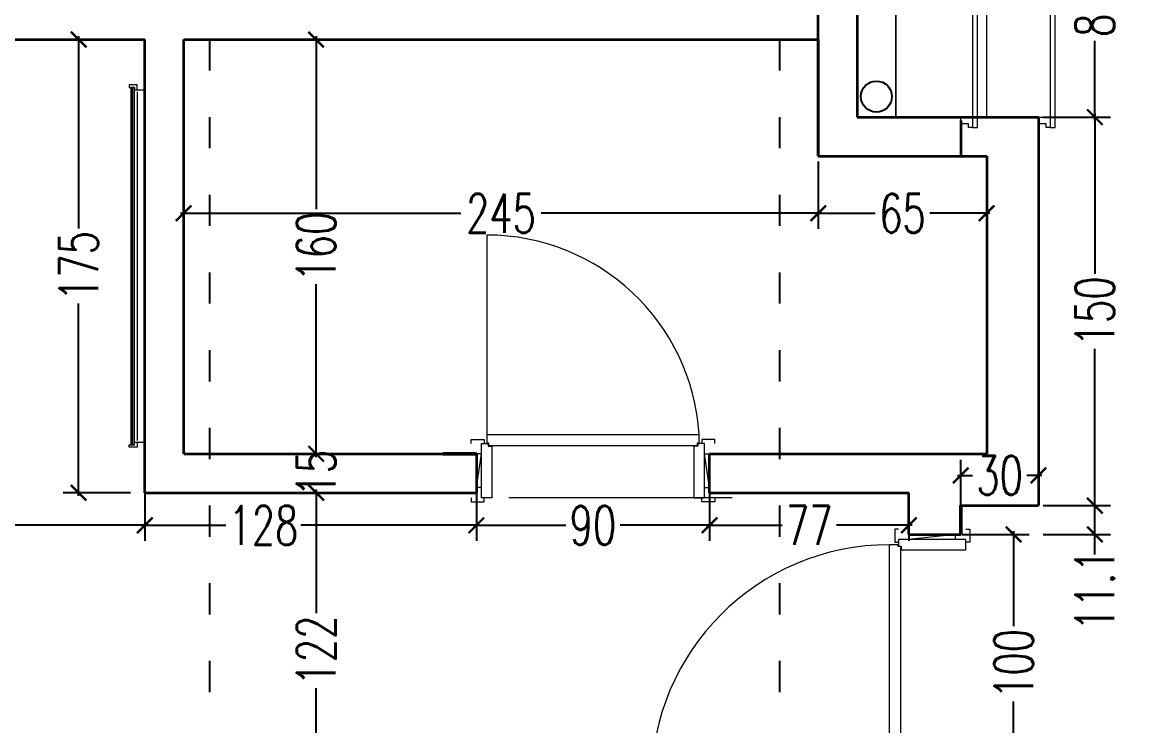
# Model space of a CAD drawing. Header units: centimetres. Extents: x -3207095 to 15275363, y -32656 to 4798027.
# Drawn here: x 690689.6 to 691120.2, y 4437308.7 to 4437580.4 of the extents above; entities that cross this region are included whole.
import ezdxf

# ---------------------------------------------------------------- set-up
doc = ezdxf.new("R2010")
doc.units = ezdxf.units.CM
doc.linetypes.add('ACAD_ISO03W100', pattern=[30, 12, -18])
doc.linetypes.add('DUZ', pattern=[500, 500])
doc.layers.get('0').update_dxf_attribs({"color": 1, "linetype": 'DUZ'})
for name, color, linetype in [('0 MC MAHAL', 94, 'Continuous'), ('DIM', 1, 'DUZ'), ('TESİSAT', 57, 'Continuous')]:
    doc.layers.add(name, color=color, linetype=linetype)
for name, color, linetype, lineweight in [('DUV', 220, 'Continuous', 50), ('DUVAR', 7, 'Continuous', 35), ('FE_MOBTEF.2', 33, 'Continuous', 18), ('iç duvar', 7, 'Continuous', 50), ('KAPEN', 151, 'Continuous', 9)]:
    doc.layers.add(name, color=color, linetype=linetype, lineweight=lineweight)
doc.styles.add('DIM', font='ROMANSTW.SHX', dxfattribs={"width": 0.7})
doc.dimstyles.new('1_100', dxfattribs={"dimtxt": 15, "dimasz": 6, "dimexe": 6, "dimexo": 0, "dimgap": 2, "dimtad": 0, "dimdec": 1, "dimzin": 11, "dimdsep": 46, "dimtxsty": 'DIM', "dimblk": 'ARCHTICK', "dimcen": 3, "dimdle": 1.25, "dimclrt": 2, "dimadec": 0, "dimazin": 0, "dimtfac": 1.25, "dimtdec": 1, "dimtix": 1, "dimtofl": 0, "dimtmove": 1, "dimatfit": 3, "dimldrblk": 'ARCHTICK', "dimfxl": 20, "dimfxlon": 1, "dimtolj": 1, "dimtzin": 0, "dimarcsym": 0})

# ---------------------------------------------------------------- blocks, each defined once
blk = doc.blocks.new('new block')
at = {"layer": 'KAPEN'}
for p, q in [((105202.0528, 48261.8596), (105202.0198, 48261.8596)), ((105202.0528, 48261.8526), (105202.0528, 48261.8596)), ((105202.0628, 48261.8526), (105202.0528, 48261.8526)), ((105202.0628, 48261.0466), (105202.0628, 48261.8526)), ((105201.2498, 48261.0396), (105202.0528, 48261.0396)), ((105202.0528, 48261.0466), (105202.0628, 48261.0466)), ((105202.0528, 48261.0396), (105202.0528, 48261.0466))]:
    blk.add_line(p, q, dxfattribs=at)
for points in [[(105202.0548, 48261.9196), (105202.0398, 48261.9196), (105202.0398, 48261.8696), (105202.0548, 48261.8696)], [(105202.2248, 48261.8796), (105202.2248, 48261.8996), (105202.0948, 48261.8796), (105202.0948, 48261.8996)], [(105202.2648, 48261.9196), (105202.2798, 48261.9196), (105202.2798, 48261.8696), (105202.2648, 48261.8696)], [(105202.0198, 48261.0396), (105202.0198, 48261.8596)], [(105202.0548, 48260.9796), (105202.0398, 48260.9796), (105202.0398, 48261.0296), (105202.0548, 48261.0296)], [(105202.2648, 48260.9796), (105202.2798, 48260.9796), (105202.2798, 48261.0296), (105202.2648, 48261.0296)], [(105202.2248, 48261.0196), (105202.2248, 48260.9996), (105202.0948, 48261.0196), (105202.0948, 48260.9996)]]:
    blk.add_lwpolyline(points, dxfattribs=at)
for points in [[(105202.0548, 48261.8796), (105202.0548, 48261.8546), (105202.0648, 48261.8546), (105202.0648, 48261.8396), (105202.2648, 48261.8396), (105202.2648, 48261.8796)], [(105202.0548, 48261.0196), (105202.0548, 48261.0446), (105202.0648, 48261.0446), (105202.0648, 48261.0596), (105202.2648, 48261.0596), (105202.2648, 48261.0196)]]:
    blk.add_lwpolyline(points, close=True, dxfattribs=at)
blk.add_arc((105202.0715, 48261.0396), 0.8216, 93.6023, 180, dxfattribs=at)
blk = doc.blocks.new('K210')
for p, q in [((0.04, 0.985), (0.04, 0.032)), ((0.96, 0.032), (0.96, 0.065)), ((0.04, 0.032), (0.047, 0.032)), ((0.047, 0.032), (0.047, 0.022)), ((0.047, 0.022), (0.953, 0.022)), ((0.953, 0.032), (0.96, 0.032)), ((0.953, 0.022), (0.953, 0.032))]:
    blk.add_line(p, q)
for points in [[(-0.02, 0.03), (-0.02, 0.045), (0.03, 0.045), (0.03, 0.03)], [(0.04, 0.065), (0.96, 0.065)], [(1.02, 0.03), (1.02, 0.045), (0.97, 0.045), (0.97, 0.03)], [(0.02, -0.19), (0, -0.19), (0.02, -0.01), (0, -0.01)], [(0.98, -0.19), (1, -0.19), (0.98, -0.01), (1, -0.01)], [(-0.02, -0.23), (-0.02, -0.245), (0.03, -0.245), (0.03, -0.23)], [(1.02, -0.23), (1.02, -0.245), (0.97, -0.245), (0.97, -0.23)]]:
    blk.add_lwpolyline(points)
for points in [[(0.02, 0.03), (0.045, 0.03), (0.045, 0.02), (0.06, 0.02), (0.06, -0.23), (0.02, -0.23)], [(0.98, 0.03), (0.955, 0.03), (0.955, 0.02), (0.94, 0.02), (0.94, -0.23), (0.98, -0.23)]]:
    blk.add_lwpolyline(points, close=True)
blk.add_arc((0.04, 0.065), 0.92, 0, 90)
blk = doc.blocks.new('rgtkjıtdkfgölv')
at = {"layer": 'FE_MOBTEF.2'}
for p, q in [((104445.9079, 48877.9319), (104445.8879, 48877.9319)), ((104445.8879, 48877.9319), (104445.8879, 48877.9019)), ((104445.9076, 48877.9319), (104445.9076, 48877.9619)), ((104445.9079, 48877.9219), (104445.9079, 48877.9319)), ((104447.2612, 48877.9319), (104445.9143, 48877.9319)), ((104447.2679, 48877.9319), (104447.2679, 48877.9619)), ((104447.2679, 48877.9319), (104447.2879, 48877.9319)), ((104447.2679, 48877.9219), (104447.2679, 48877.9319)), ((104447.2879, 48877.9319), (104447.2879, 48877.9019)), ((104445.8879, 48877.9019), (104445.8979, 48877.9019)), ((104445.8979, 48877.9139), (104445.8979, 48877.9219)), ((104445.8979, 48877.9219), (104447.2779, 48877.9219)), ((104445.8979, 48877.9219), (104445.9079, 48877.9219)), ((104445.8979, 48877.9019), (104445.8979, 48877.9219)), ((104445.8979, 48877.9079), (104445.8979, 48877.9139)), ((104445.8979, 48877.9139), (104447.2779, 48877.9139)), ((104447.2779, 48877.9139), (104445.8979, 48877.9139)), ((104447.2779, 48877.9079), (104445.8979, 48877.9079)), ((104447.2779, 48877.9219), (104447.2679, 48877.9219)), ((104447.2779, 48877.9019), (104447.2779, 48877.9219)), ((104447.2779, 48877.9219), (104447.2779, 48877.9139)), ((104447.2779, 48877.9139), (104447.2779, 48877.9079)), ((104447.2879, 48877.9019), (104447.2779, 48877.9019))]:
    blk.add_line(p, q, dxfattribs=at)
blk = doc.blocks.new('_ArchTick')
at = {"color": 0, "linetype": 'ByBlock', "const_width": 0.15}
blk.add_lwpolyline([(-0.5, -0.5), (0.5, 0.5)], dxfattribs=at)
blk = doc.blocks.new('*D4764')
at = {"layer": 'Defpoints', "color": 0, "linetype": 'Continuous', "lineweight": 5, "transparency": 16777216}
for p in [(691256.93, 4439776.56), (691076.93, 4439758.74), (691256.93, -32656.41)]:
    blk.add_point(p, dxfattribs=at)
at = {"layer": 'DIM', "color": 0, "linetype": 'Continuous', "lineweight": -2, "transparency": 16777216}
for p, q in [((691076.93, 4439758.74), (691076.93, 4439782.56)), ((691256.93, 4439756.56), (691256.93, 4439782.56)), ((691075.68, 4439776.56), (691152.43, 4439776.56)), ((691258.18, 4439776.56), (691181.43, 4439776.56))]:
    blk.add_line(p, q, dxfattribs=at)
at = {"layer": 'DIM', "color": 0, "linetype": 'Continuous', "lineweight": -2, "transparency": 16777216, "xscale": 6, "yscale": 6, "zscale": 6, "rotation": 180}
blk.add_blockref('_ArchTick', (691076.93, 4439776.56), dxfattribs=at)
at = {"layer": 'DIM', "color": 0, "linetype": 'Continuous', "lineweight": -2, "transparency": 16777216, "xscale": 6, "yscale": 6, "zscale": 6}
blk.add_blockref('_ArchTick', (691256.93, 4439776.56), dxfattribs=at)
at = {"layer": 'DIM', "color": 2, "linetype": 'Continuous', "lineweight": 5, "transparency": 16777216, "insert": (691166.93, 4439776.56), "char_height": 15, "attachment_point": 5, "style": 'DIM'}
blk.add_mtext('\\A1;180', dxfattribs=at)
blk = doc.blocks.new('*D5763')
at = {"layer": 'Defpoints', "color": 0, "linetype": 'Continuous', "lineweight": 5, "transparency": 16777216}
for p in [(691051.93, 4437382.63), (691072.34, 4437382.63), (691051.93, 4437282.63)]:
    blk.add_point(p, dxfattribs=at)
at = {"layer": 'DIM', "color": 0, "linetype": 'Continuous', "lineweight": -2, "transparency": 16777216}
for p, q in [((691052.34, 4437382.63), (691078.34, 4437382.63)), ((691072.34, 4437383.88), (691072.34, 4437347.13)), ((691072.34, 4437281.38), (691072.34, 4437318.13)), ((691052.34, 4437282.63), (691078.34, 4437282.63))]:
    blk.add_line(p, q, dxfattribs=at)
at = {"layer": 'DIM', "color": 0, "linetype": 'Continuous', "lineweight": -2, "transparency": 16777216, "xscale": 6, "yscale": 6, "zscale": 6}
for p, rotation in [((691072.34, 4437382.63), 90), ((691072.34, 4437282.63), 270)]:
    blk.add_blockref('_ArchTick', p, dxfattribs=dict(at, rotation=rotation))
at = {"layer": 'DIM', "color": 2, "linetype": 'Continuous', "lineweight": 5, "transparency": 16777216, "insert": (691072.34, 4437332.63), "char_height": 15, "attachment_point": 5, "rotation": 90, "style": 'DIM'}
blk.add_mtext('\\A1;100', dxfattribs=at)
blk = doc.blocks.new('*D5764')
at = {"layer": 'Defpoints', "color": 0, "linetype": 'Continuous', "lineweight": 5, "transparency": 16777216}
for p in [(691081.93, 4437543.74), (691103.7, 4437543.74), (691081.93, 4437393.74)]:
    blk.add_point(p, dxfattribs=at)
at = {"layer": 'DIM', "color": 0, "linetype": 'Continuous', "lineweight": -2, "transparency": 16777216}
for p, q in [((691083.7, 4437543.74), (691109.7, 4437543.74)), ((691103.7, 4437544.99), (691103.7, 4437483.24)), ((691103.7, 4437392.49), (691103.7, 4437454.24)), ((691083.7, 4437393.74), (691109.7, 4437393.74))]:
    blk.add_line(p, q, dxfattribs=at)
at = {"layer": 'DIM', "color": 0, "linetype": 'Continuous', "lineweight": -2, "transparency": 16777216, "xscale": 6, "yscale": 6, "zscale": 6}
for p, rotation in [((691103.7, 4437543.74), 90), ((691103.7, 4437393.74), 270)]:
    blk.add_blockref('_ArchTick', p, dxfattribs=dict(at, rotation=rotation))
at = {"layer": 'DIM', "color": 2, "linetype": 'Continuous', "lineweight": 5, "transparency": 16777216, "insert": (691103.7, 4437468.74), "char_height": 15, "attachment_point": 5, "rotation": 90, "style": 'DIM'}
blk.add_mtext('\\A1;150', dxfattribs=at)
blk = doc.blocks.new('*D5765')
at = {"layer": 'Defpoints', "color": 0, "linetype": 'Continuous', "lineweight": 5, "transparency": 16777216}
for p in [(691081.93, 4437623.74), (691103.7, 4437623.74), (691081.93, 4437543.74)]:
    blk.add_point(p, dxfattribs=at)
at = {"layer": 'DIM', "color": 0, "linetype": 'Continuous', "lineweight": -2, "transparency": 16777216}
for p, q in [((691083.7, 4437623.74), (691109.7, 4437623.74)), ((691103.7, 4437624.99), (691103.7, 4437594.24)), ((691103.7, 4437542.49), (691103.7, 4437573.24)), ((691083.7, 4437543.74), (691109.7, 4437543.74))]:
    blk.add_line(p, q, dxfattribs=at)
at = {"layer": 'DIM', "color": 0, "linetype": 'Continuous', "lineweight": -2, "transparency": 16777216, "xscale": 6, "yscale": 6, "zscale": 6}
for p, rotation in [((691103.7, 4437623.74), 90), ((691103.7, 4437543.74), 270)]:
    blk.add_blockref('_ArchTick', p, dxfattribs=dict(at, rotation=rotation))
at = {"layer": 'DIM', "color": 2, "linetype": 'Continuous', "lineweight": 5, "transparency": 16777216, "insert": (691103.7, 4437583.74), "char_height": 15, "attachment_point": 5, "rotation": 90, "style": 'DIM'}
blk.add_mtext('\\A1;80', dxfattribs=at)
blk = doc.blocks.new('*D5768')
at = {"layer": 'Defpoints', "color": 0, "linetype": 'Continuous', "lineweight": 5, "transparency": 16777216}
for p in [(691078.34, 4437393.74), (691103.7, 4437393.74), (691078.34, 4437382.63)]:
    blk.add_point(p, dxfattribs=at)
at = {"layer": 'DIM', "color": 0, "linetype": 'Continuous', "lineweight": -2, "transparency": 16777216}
for p, q in [((691103.7, 4437381.38), (691103.7, 4437394.99)), ((691083.7, 4437393.74), (691109.7, 4437393.74)), ((691083.7, 4437382.63), (691109.7, 4437382.63)), ((691103.7, 4437374.86), (691103.7, 4437382.63))]:
    blk.add_line(p, q, dxfattribs=at)
at = {"layer": 'DIM', "color": 0, "linetype": 'Continuous', "lineweight": -2, "transparency": 16777216, "xscale": 6, "yscale": 6, "zscale": 6}
for p, rotation in [((691103.7, 4437393.74), 90), ((691103.7, 4437382.63), 270)]:
    blk.add_blockref('_ArchTick', p, dxfattribs=dict(at, rotation=rotation))
at = {"layer": 'DIM', "color": 2, "linetype": 'Continuous', "lineweight": 5, "transparency": 16777216, "insert": (691103.7, 4437361.11), "char_height": 15, "attachment_point": 5, "rotation": 90, "style": 'DIM'}
blk.add_mtext('\\A1;11.1', dxfattribs=at)
blk = doc.blocks.new('*D4860')
at = {"layer": 'Defpoints', "color": 0, "linetype": 'Continuous', "lineweight": 5, "transparency": 16777216}
for p in [(691081.93, 4437405.42), (691051.93, 4437393.74), (691081.93, 4437393.74)]:
    blk.add_point(p, dxfattribs=at)
at = {"layer": 'DIM', "color": 0, "linetype": 'Continuous', "lineweight": -2, "transparency": 16777216}
for p, q in [((691051.93, 4437393.74), (691051.93, 4437411.42)), ((691081.93, 4437393.74), (691081.93, 4437411.42)), ((691050.68, 4437405.42), (691056.43, 4437405.42)), ((691083.18, 4437405.42), (691077.43, 4437405.42))]:
    blk.add_line(p, q, dxfattribs=at)
at = {"layer": 'DIM', "color": 0, "linetype": 'Continuous', "lineweight": -2, "transparency": 16777216, "xscale": 6, "yscale": 6, "zscale": 6, "rotation": 180}
blk.add_blockref('_ArchTick', (691051.93, 4437405.42), dxfattribs=at)
at = {"layer": 'DIM', "color": 0, "linetype": 'Continuous', "lineweight": -2, "transparency": 16777216, "xscale": 6, "yscale": 6, "zscale": 6}
blk.add_blockref('_ArchTick', (691081.93, 4437405.42), dxfattribs=at)
at = {"layer": 'DIM', "color": 2, "linetype": 'Continuous', "lineweight": 5, "transparency": 16777216, "insert": (691066.93, 4437405.42), "char_height": 15, "attachment_point": 5, "style": 'DIM'}
blk.add_mtext('\\A1;30', dxfattribs=at)
blk = doc.blocks.new('*D5798')
at = {"layer": 'Defpoints', "color": 0, "linetype": 'Continuous', "lineweight": 5, "transparency": 16777216}
for p in [(690786.93, 4437398.74), (690803.08, 4437398.74), (690786.93, 4437276.74)]:
    blk.add_point(p, dxfattribs=at)
at = {"layer": 'DIM', "color": 0, "linetype": 'Continuous', "lineweight": -2, "transparency": 16777216}
for p, q in [((690803.08, 4437399.99), (690803.08, 4437352.24)), ((690786.93, 4437398.74), (690809.08, 4437398.74)), ((690803.08, 4437275.49), (690803.08, 4437323.24)), ((690786.93, 4437276.74), (690809.08, 4437276.74))]:
    blk.add_line(p, q, dxfattribs=at)
at = {"layer": 'DIM', "color": 0, "linetype": 'Continuous', "lineweight": -2, "transparency": 16777216, "xscale": 6, "yscale": 6, "zscale": 6}
for p, rotation in [((690803.08, 4437398.74), 90), ((690803.08, 4437276.74), 270)]:
    blk.add_blockref('_ArchTick', p, dxfattribs=dict(at, rotation=rotation))
at = {"layer": 'DIM', "color": 2, "linetype": 'Continuous', "lineweight": 5, "transparency": 16777216, "insert": (690803.08, 4437337.74), "char_height": 15, "attachment_point": 5, "rotation": 90, "style": 'DIM'}
blk.add_mtext('\\A1;122', dxfattribs=at)
blk = doc.blocks.new('*D5803')
at = {"layer": 'Defpoints', "color": 0, "linetype": 'Continuous', "lineweight": 5, "transparency": 16777216}
for p in [(690954.93, 4437398.74), (691031.93, 4437394.73), (690954.93, 4437386.14)]:
    blk.add_point(p, dxfattribs=at)
at = {"layer": 'DIM', "color": 0, "linetype": 'Continuous', "lineweight": -2, "transparency": 16777216}
for p, q in [((690954.93, 4437398.74), (690954.93, 4437380.14)), ((691031.93, 4437394.73), (691031.93, 4437380.14)), ((690953.68, 4437386.14), (690982.93, 4437386.14)), ((691033.18, 4437386.14), (691003.93, 4437386.14))]:
    blk.add_line(p, q, dxfattribs=at)
at = {"layer": 'DIM', "color": 0, "linetype": 'Continuous', "lineweight": -2, "transparency": 16777216, "xscale": 6, "yscale": 6, "zscale": 6, "rotation": 180}
blk.add_blockref('_ArchTick', (690954.93, 4437386.14), dxfattribs=at)
at = {"layer": 'DIM', "color": 0, "linetype": 'Continuous', "lineweight": -2, "transparency": 16777216, "xscale": 6, "yscale": 6, "zscale": 6}
blk.add_blockref('_ArchTick', (691031.93, 4437386.14), dxfattribs=at)
at = {"layer": 'DIM', "color": 2, "linetype": 'Continuous', "lineweight": 5, "transparency": 16777216, "insert": (690993.43, 4437386.14), "char_height": 15, "attachment_point": 5, "style": 'DIM'}
blk.add_mtext('\\A1;77', dxfattribs=at)
blk = doc.blocks.new('*D5804')
at = {"layer": 'Defpoints', "color": 0, "linetype": 'Continuous', "lineweight": 5, "transparency": 16777216}
for p in [(690864.93, 4437398.74), (690954.93, 4437398.74), (690864.93, 4437386.14)]:
    blk.add_point(p, dxfattribs=at)
at = {"layer": 'DIM', "color": 0, "linetype": 'Continuous', "lineweight": -2, "transparency": 16777216}
for p, q in [((690864.93, 4437398.74), (690864.93, 4437380.14)), ((690954.93, 4437398.74), (690954.93, 4437380.14)), ((690863.68, 4437386.14), (690899.43, 4437386.14)), ((690956.18, 4437386.14), (690920.43, 4437386.14))]:
    blk.add_line(p, q, dxfattribs=at)
at = {"layer": 'DIM', "color": 0, "linetype": 'Continuous', "lineweight": -2, "transparency": 16777216, "xscale": 6, "yscale": 6, "zscale": 6, "rotation": 180}
blk.add_blockref('_ArchTick', (690864.93, 4437386.14), dxfattribs=at)
at = {"layer": 'DIM', "color": 0, "linetype": 'Continuous', "lineweight": -2, "transparency": 16777216, "xscale": 6, "yscale": 6, "zscale": 6}
blk.add_blockref('_ArchTick', (690954.93, 4437386.14), dxfattribs=at)
at = {"layer": 'DIM', "color": 2, "linetype": 'Continuous', "lineweight": 5, "transparency": 16777216, "insert": (690909.93, 4437386.14), "char_height": 15, "attachment_point": 5, "style": 'DIM'}
blk.add_mtext('\\A1;90', dxfattribs=at)
blk = doc.blocks.new('*D5805')
at = {"layer": 'Defpoints', "color": 0, "linetype": 'Continuous', "lineweight": 5, "transparency": 16777216}
for p in [(690736.93, 4437398.74), (690864.93, 4437398.74), (690736.93, 4437386.14)]:
    blk.add_point(p, dxfattribs=at)
at = {"layer": 'DIM', "color": 0, "linetype": 'Continuous', "lineweight": -2, "transparency": 16777216}
for p, q in [((690736.93, 4437398.74), (690736.93, 4437380.14)), ((690864.93, 4437398.74), (690864.93, 4437380.14)), ((690735.68, 4437386.14), (690768.19, 4437386.14)), ((690866.18, 4437386.14), (690797.19, 4437386.14))]:
    blk.add_line(p, q, dxfattribs=at)
at = {"layer": 'DIM', "color": 0, "linetype": 'Continuous', "lineweight": -2, "transparency": 16777216, "xscale": 6, "yscale": 6, "zscale": 6, "rotation": 180}
blk.add_blockref('_ArchTick', (690736.93, 4437386.14), dxfattribs=at)
at = {"layer": 'DIM', "color": 0, "linetype": 'Continuous', "lineweight": -2, "transparency": 16777216, "xscale": 6, "yscale": 6, "zscale": 6}
blk.add_blockref('_ArchTick', (690864.93, 4437386.14), dxfattribs=at)
at = {"layer": 'DIM', "color": 2, "linetype": 'Continuous', "lineweight": 5, "transparency": 16777216, "insert": (690782.69, 4437386.14), "char_height": 15, "attachment_point": 5, "style": 'DIM'}
blk.add_mtext('\\A1;128', dxfattribs=at)
blk = doc.blocks.new('*D4862')
at = {"layer": 'Defpoints', "color": 0, "linetype": 'Continuous', "lineweight": 5, "transparency": 16777216}
for p in [(690736.93, 4437573.74), (690711.37, 4437398.74), (690736.93, 4437398.74)]:
    blk.add_point(p, dxfattribs=at)
at = {"layer": 'DIM', "color": 0, "linetype": 'Continuous', "lineweight": -2, "transparency": 16777216}
for p, q in [((690731.37, 4437573.74), (690705.37, 4437573.74)), ((690711.37, 4437574.99), (690711.37, 4437500.74)), ((690711.37, 4437397.49), (690711.37, 4437471.74)), ((690731.37, 4437398.74), (690705.37, 4437398.74))]:
    blk.add_line(p, q, dxfattribs=at)
at = {"layer": 'DIM', "color": 0, "linetype": 'Continuous', "lineweight": -2, "transparency": 16777216, "xscale": 6, "yscale": 6, "zscale": 6}
for p, rotation in [((690711.37, 4437573.74), 90), ((690711.37, 4437398.74), 270)]:
    blk.add_blockref('_ArchTick', p, dxfattribs=dict(at, rotation=rotation))
at = {"layer": 'DIM', "color": 2, "linetype": 'Continuous', "lineweight": 5, "transparency": 16777216, "insert": (690711.37, 4437486.24), "char_height": 15, "attachment_point": 5, "rotation": 90, "style": 'DIM'}
blk.add_mtext('\\A1;175', dxfattribs=at)
blk = doc.blocks.new('*D5706')
at = {"layer": 'Defpoints', "color": 0, "linetype": 'Continuous', "lineweight": 5, "transparency": 16777216}
for p in [(690996.93, 4437528.74), (690751.93, 4437509.98), (690996.93, 4437506.64)]:
    blk.add_point(p, dxfattribs=at)
at = {"layer": 'DIM', "color": 0, "linetype": 'Continuous', "lineweight": -2, "transparency": 16777216}
for p, q in [((690996.93, 4437526.64), (690996.93, 4437500.64)), ((690751.93, 4437509.98), (690751.93, 4437500.64)), ((690750.68, 4437506.64), (690858.93, 4437506.64)), ((690998.18, 4437506.64), (690889.93, 4437506.64))]:
    blk.add_line(p, q, dxfattribs=at)
at = {"layer": 'DIM', "color": 0, "linetype": 'Continuous', "lineweight": -2, "transparency": 16777216, "xscale": 6, "yscale": 6, "zscale": 6, "rotation": 180}
blk.add_blockref('_ArchTick', (690751.93, 4437506.64), dxfattribs=at)
at = {"layer": 'DIM', "color": 0, "linetype": 'Continuous', "lineweight": -2, "transparency": 16777216, "xscale": 6, "yscale": 6, "zscale": 6}
blk.add_blockref('_ArchTick', (690996.93, 4437506.64), dxfattribs=at)
at = {"layer": 'DIM', "color": 2, "linetype": 'Continuous', "lineweight": 5, "transparency": 16777216, "insert": (690874.43, 4437506.64), "char_height": 15, "attachment_point": 5, "style": 'DIM'}
blk.add_mtext('\\A1;245', dxfattribs=at)
blk = doc.blocks.new('*D5707')
at = {"layer": 'Defpoints', "color": 0, "linetype": 'Continuous', "lineweight": 5, "transparency": 16777216}
for p in [(690996.93, 4437528.74), (691061.93, 4437521.8), (691061.93, 4437506.64)]:
    blk.add_point(p, dxfattribs=at)
at = {"layer": 'DIM', "color": 0, "linetype": 'Continuous', "lineweight": -2, "transparency": 16777216}
for p, q in [((690996.93, 4437526.64), (690996.93, 4437500.64)), ((691061.93, 4437521.8), (691061.93, 4437500.64)), ((690995.68, 4437506.64), (691018.93, 4437506.64)), ((691063.18, 4437506.64), (691039.93, 4437506.64))]:
    blk.add_line(p, q, dxfattribs=at)
at = {"layer": 'DIM', "color": 0, "linetype": 'Continuous', "lineweight": -2, "transparency": 16777216, "xscale": 6, "yscale": 6, "zscale": 6, "rotation": 180}
blk.add_blockref('_ArchTick', (690996.93, 4437506.64), dxfattribs=at)
at = {"layer": 'DIM', "color": 0, "linetype": 'Continuous', "lineweight": -2, "transparency": 16777216, "xscale": 6, "yscale": 6, "zscale": 6}
blk.add_blockref('_ArchTick', (691061.93, 4437506.64), dxfattribs=at)
at = {"layer": 'DIM', "color": 2, "linetype": 'Continuous', "lineweight": 5, "transparency": 16777216, "insert": (691029.43, 4437506.64), "char_height": 15, "attachment_point": 5, "style": 'DIM'}
blk.add_mtext('\\A1;65', dxfattribs=at)
blk = doc.blocks.new('*D5709')
at = {"layer": 'Defpoints', "color": 0, "linetype": 'Continuous', "lineweight": 5, "transparency": 16777216}
for p in [(690786.93, 4437413.74), (690803.08, 4437413.74), (690786.93, 4437398.74)]:
    blk.add_point(p, dxfattribs=at)
at = {"layer": 'DIM', "color": 0, "linetype": 'Continuous', "lineweight": -2, "transparency": 16777216}
for p, q in [((690803.08, 4437413.74), (690803.08, 4437419.74)), ((690786.93, 4437413.74), (690809.08, 4437413.74)), ((690786.93, 4437398.74), (690809.08, 4437398.74)), ((690803.08, 4437398.74), (690803.08, 4437392.74))]:
    blk.add_line(p, q, dxfattribs=at)
at = {"layer": 'DIM', "color": 0, "linetype": 'Continuous', "lineweight": -2, "transparency": 16777216, "xscale": 6, "yscale": 6, "zscale": 6}
for p, rotation in [((690803.08, 4437413.74), 270), ((690803.08, 4437398.74), 90)]:
    blk.add_blockref('_ArchTick', p, dxfattribs=dict(at, rotation=rotation))
at = {"layer": 'DIM', "color": 2, "linetype": 'Continuous', "lineweight": 5, "transparency": 16777216, "insert": (690803.08, 4437406.24), "char_height": 15, "attachment_point": 5, "rotation": 90, "style": 'DIM'}
blk.add_mtext('\\A1;15', dxfattribs=at)
blk = doc.blocks.new('*D5710')
at = {"layer": 'Defpoints', "color": 0, "linetype": 'Continuous', "lineweight": 5, "transparency": 16777216}
for p in [(690786.93, 4437573.74), (690803.08, 4437573.74), (690786.93, 4437413.74)]:
    blk.add_point(p, dxfattribs=at)
at = {"layer": 'DIM', "color": 0, "linetype": 'Continuous', "lineweight": -2, "transparency": 16777216}
for p, q in [((690786.93, 4437573.74), (690809.08, 4437573.74)), ((690803.08, 4437574.99), (690803.08, 4437508.24)), ((690803.08, 4437412.49), (690803.08, 4437479.24)), ((690786.93, 4437413.74), (690809.08, 4437413.74))]:
    blk.add_line(p, q, dxfattribs=at)
at = {"layer": 'DIM', "color": 0, "linetype": 'Continuous', "lineweight": -2, "transparency": 16777216, "xscale": 6, "yscale": 6, "zscale": 6}
for p, rotation in [((690803.08, 4437573.74), 90), ((690803.08, 4437413.74), 270)]:
    blk.add_blockref('_ArchTick', p, dxfattribs=dict(at, rotation=rotation))
at = {"layer": 'DIM', "color": 2, "linetype": 'Continuous', "lineweight": 5, "transparency": 16777216, "insert": (690803.08, 4437493.74), "char_height": 15, "attachment_point": 5, "rotation": 90, "style": 'DIM'}
blk.add_mtext('\\A1;160', dxfattribs=at)
blk = doc.blocks.new('*D5711')
at = {"layer": 'Defpoints', "color": 0, "linetype": 'Continuous', "lineweight": 5, "transparency": 16777216}
for p in [(0, 4437573.74), (-26.4, 4437528.74), (690996.93, 4437528.74)]:
    blk.add_point(p, dxfattribs=at)
at = {"layer": 'DIM', "color": 0, "linetype": 'Continuous', "lineweight": -2, "transparency": 16777216}
for p, q in [((-6.4, 4437573.74), (-32.4, 4437573.74)), ((-26.4, 4437574.99), (-26.4, 4437561.74)), ((-26.4, 4437527.49), (-26.4, 4437540.74)), ((-6.4, 4437528.74), (-32.4, 4437528.74))]:
    blk.add_line(p, q, dxfattribs=at)
at = {"layer": 'DIM', "color": 0, "linetype": 'Continuous', "lineweight": -2, "transparency": 16777216, "xscale": 6, "yscale": 6, "zscale": 6}
for p, rotation in [((-26.4, 4437573.74), 90), ((-26.4, 4437528.74), 270)]:
    blk.add_blockref('_ArchTick', p, dxfattribs=dict(at, rotation=rotation))
at = {"layer": 'DIM', "color": 2, "linetype": 'Continuous', "lineweight": 5, "transparency": 16777216, "insert": (-26.4, 4437551.24), "char_height": 15, "attachment_point": 5, "rotation": 90, "style": 'DIM'}
blk.add_mtext('\\A1;45', dxfattribs=at)
blk = doc.blocks.new('*D5712')
at = {"layer": 'Defpoints', "color": 0, "linetype": 'Continuous', "lineweight": 5, "transparency": 16777216}
for p in [(690236.93, 4437398.74), (690736.93, 4437398.74), (690236.93, 4437386.14)]:
    blk.add_point(p, dxfattribs=at)
at = {"layer": 'DIM', "color": 0, "linetype": 'Continuous', "lineweight": -2, "transparency": 16777216}
for p, q in [((690236.93, 4437398.74), (690236.93, 4437380.14)), ((690736.93, 4437398.74), (690736.93, 4437380.14)), ((690235.68, 4437386.14), (690471.43, 4437386.14)), ((690738.18, 4437386.14), (690502.43, 4437386.14))]:
    blk.add_line(p, q, dxfattribs=at)
at = {"layer": 'DIM', "color": 0, "linetype": 'Continuous', "lineweight": -2, "transparency": 16777216, "xscale": 6, "yscale": 6, "zscale": 6, "rotation": 180}
blk.add_blockref('_ArchTick', (690236.93, 4437386.14), dxfattribs=at)
at = {"layer": 'DIM', "color": 0, "linetype": 'Continuous', "lineweight": -2, "transparency": 16777216, "xscale": 6, "yscale": 6, "zscale": 6}
blk.add_blockref('_ArchTick', (690736.93, 4437386.14), dxfattribs=at)
at = {"layer": 'DIM', "color": 2, "linetype": 'Continuous', "lineweight": 5, "transparency": 16777216, "insert": (690486.93, 4437386.14), "char_height": 15, "attachment_point": 5, "style": 'DIM'}
blk.add_mtext('\\A1;500', dxfattribs=at)

msp = doc.modelspace()

# ---------------------------------------------------------------- linework, layer by layer
at = {"color": 232, "linetype": 'ACAD_ISO03W100'}
for p, q in [((690761.93, 4439853.74), (690761.93, 4436723.74)), ((690981.93, 4439853.74), (690981.93, 4436723.74))]:
    msp.add_line(p, q, dxfattribs=at)
at = {"layer": 'DUV'}
for p, q in [((690851.93, 4437413.74), (690864.93, 4437413.74)), ((691051.93, 4437382.63), (691051.93, 4437393.74))]:
    msp.add_line(p, q, dxfattribs=at)
at = {"layer": 'DUVAR'}
for p, q in [((690996.93, 4437528.74), (690996.93, 4437638.74)), ((691011.93, 4437623.74), (691011.93, 4437543.74)), ((691011.93, 4437623.74), (691011.93, 4437543.74)), ((690236.93, 4437573.74), (690736.93, 4437573.74)), ((690736.93, 4437398.74), (690736.93, 4437573.74)), ((690751.93, 4437573.74), (690996.93, 4437573.74)), ((690751.93, 4437413.74), (690751.93, 4437573.74)), ((690996.93, 4437573.74), (690996.93, 4437528.74)), ((691011.93, 4437543.74), (691051.93, 4437543.74)), ((691011.93, 4437543.74), (691081.93, 4437543.74)), ((691051.93, 4437542.49), (691051.93, 4437528.74)), ((691081.93, 4437543.74), (691081.93, 4437393.74)), ((690996.93, 4437528.74), (691051.93, 4437528.74)), ((690996.93, 4437528.74), (691061.93, 4437528.74)), ((691061.93, 4437528.74), (691061.93, 4437413.74)), ((690751.93, 4437413.74), (690864.93, 4437413.74)), ((690864.93, 4437413.74), (690864.93, 4437398.74)), ((690954.93, 4437413.74), (691061.93, 4437413.74)), ((690954.93, 4437398.74), (690954.93, 4437413.74)), ((690736.93, 4437398.74), (690864.93, 4437398.74)), ((690954.93, 4437398.74), (691031.93, 4437398.74)), ((691031.93, 4437382.63), (691031.93, 4437398.74)), ((691051.93, 4437393.74), (691081.93, 4437393.74)), ((691051.93, 4437393.74), (691051.93, 4437382.63)), ((691031.93, 4437382.63), (691051.93, 4437382.63))]:
    msp.add_line(p, q, dxfattribs=at)
at = {"layer": 'iç duvar', "color": 7, "lineweight": 18}
msp.add_line((691026.89, 4437623.74), (691026.89, 4437543.74), dxfattribs=at)
at = {"layer": 'KAPEN'}
for p, q in [((691026.89, 4437543.74), (691026.89, 4437623.74)), ((691061.93, 4437543.74), (691061.93, 4437623.74)), ((690963.67, 4437396.74), (690877.47, 4437396.74))]:
    msp.add_line(p, q, dxfattribs=at)
for points in [[(691056.43, 4437583.74), (691056.43, 4437539.74), (691058.43, 4437539.74), (691058.43, 4437583.74)], [(691086.43, 4437583.74), (691086.43, 4437539.74), (691088.43, 4437539.74), (691088.43, 4437583.74)]]:
    msp.add_lwpolyline(points, dxfattribs=at)
for points in [[(691056.43, 4437543.74), (691056.43, 4437539.74), (691054.93, 4437539.74), (691054.93, 4437541.24), (691051.93, 4437541.24), (691051.93, 4437543.74), (691056.43, 4437543.74)], [(691086.43, 4437543.74), (691086.43, 4437539.74), (691084.93, 4437539.74), (691084.93, 4437541.24), (691081.93, 4437541.24), (691081.93, 4437543.74), (691086.43, 4437543.74)]]:
    msp.add_lwpolyline(points, close=True, dxfattribs=at)
at = {"layer": 'TESİSAT', "color": 8}
msp.add_circle((691019.36, 4437551.71), 6, dxfattribs=at)
msp.add_circle((691019.36, 4437551.71), 6, dxfattribs=at)

# ---------------------------------------------------------------- block references
at = {"xscale": 99.999999999621, "yscale": 99.999999999621, "zscale": 99.999999999621, "rotation": 270}
msp.add_blockref('new block', (-4135235.03, 14957623.23), dxfattribs=at)
at = {"layer": '0 MC MAHAL', "xscale": -99.999999999621, "yscale": 99.999999999621, "zscale": 99.999999999621, "rotation": 270}
msp.add_blockref('rgtkjıtdkfgölv', (-4197059.26, -6007172.53), dxfattribs=at)
at = {"layer": 'KAPEN', "xscale": 99.999999999621, "yscale": 99.999999999621, "zscale": 99.999999999621, "rotation": 90.00000000000001}
msp.add_blockref('K210', (691030.93, 4437282.63), dxfattribs=at)

# ---------------------------------------------------------------- dimensions: what is measured, and where the dimension line sits
at = {"layer": 'DIM', "linetype": 'Continuous', "lineweight": 5}
for base, p1, p2, picture, middle in [((691256.93, 4439776.56), (691076.93, 4439758.74), (691256.93, -32656.41), '*D4764', (691166.93, 4439776.56)), ((690996.93, 4437506.64), (690751.93, 4437509.98), (690996.93, 4437528.74), '*D5706', (690874.43, 4437506.64)), ((691061.93, 4437506.64), (690996.93, 4437528.74), (691061.93, 4437521.8), '*D5707', (691029.43, 4437506.64)), ((691081.93, 4437405.42), (691051.93, 4437393.74), (691081.93, 4437393.74), '*D4860', (691066.93, 4437405.42)), ((690236.93, 4437386.14), (690736.93, 4437398.74), (690236.93, 4437398.74), '*D5712', (690486.93, 4437386.14)), ((690864.93, 4437386.14), (690954.93, 4437398.74), (690864.93, 4437398.74), '*D5804', (690909.93, 4437386.14)), ((690954.93, 4437386.14), (691031.93, 4437394.73), (690954.93, 4437398.74), '*D5803', (690993.43, 4437386.14))]:
    dim = msp.add_linear_dim(base=base, p1=p1, p2=p2, dimstyle='1_100', dxfattribs=at)
    dim.commit()
    dim.dimension.update_dxf_attribs({"geometry": picture, "text_midpoint": middle})
for base, p1, p2, picture, middle in [((691103.7, 4437623.74), (691081.93, 4437543.74), (691081.93, 4437623.74), '*D5765', (691103.7, 4437583.74)), ((-26.4, 4437528.74), (0, 4437573.74), (690996.93, 4437528.74), '*D5711', (-26.4, 4437551.24)), ((690711.37, 4437398.74), (690736.93, 4437573.74), (690736.93, 4437398.74), '*D4862', (690711.37, 4437486.24)), ((690803.08, 4437573.74), (690786.93, 4437413.74), (690786.93, 4437573.74), '*D5710', (690803.08, 4437493.74)), ((691103.7, 4437543.74), (691081.93, 4437393.74), (691081.93, 4437543.74), '*D5764', (691103.7, 4437468.74)), ((690803.08, 4437413.74), (690786.93, 4437398.74), (690786.93, 4437413.74), '*D5709', (690803.08, 4437406.24)), ((690803.08, 4437398.74), (690786.93, 4437276.74), (690786.93, 4437398.74), '*D5798', (690803.08, 4437337.74)), ((691072.34, 4437382.63), (691051.93, 4437282.63), (691051.93, 4437382.63), '*D5763', (691072.34, 4437332.63))]:
    dim = msp.add_linear_dim(base=base, p1=p1, p2=p2, angle=90, dimstyle='1_100', dxfattribs=at)
    dim.commit()
    dim.dimension.update_dxf_attribs({"geometry": picture, "text_midpoint": middle})
dim = msp.add_linear_dim(base=(690736.93, 4437386.14), p1=(690864.93, 4437398.74), p2=(690736.93, 4437398.74), dimstyle='1_100', dxfattribs=at)
dim.commit()
dim.dimension.update_dxf_attribs({"geometry": '*D5805', "text_midpoint": (690782.69, 4437386.14), "dimtype": 160})
dim = msp.add_linear_dim(base=(691103.7, 4437393.74), p1=(691078.34, 4437382.63), p2=(691078.34, 4437393.74), angle=90, dimstyle='1_100', dxfattribs=at)
dim.commit()
dim.dimension.update_dxf_attribs({"geometry": '*D5768', "text_midpoint": (691103.7, 4437361.11), "dimtype": 160})

doc.saveas('drawing.dxf')
